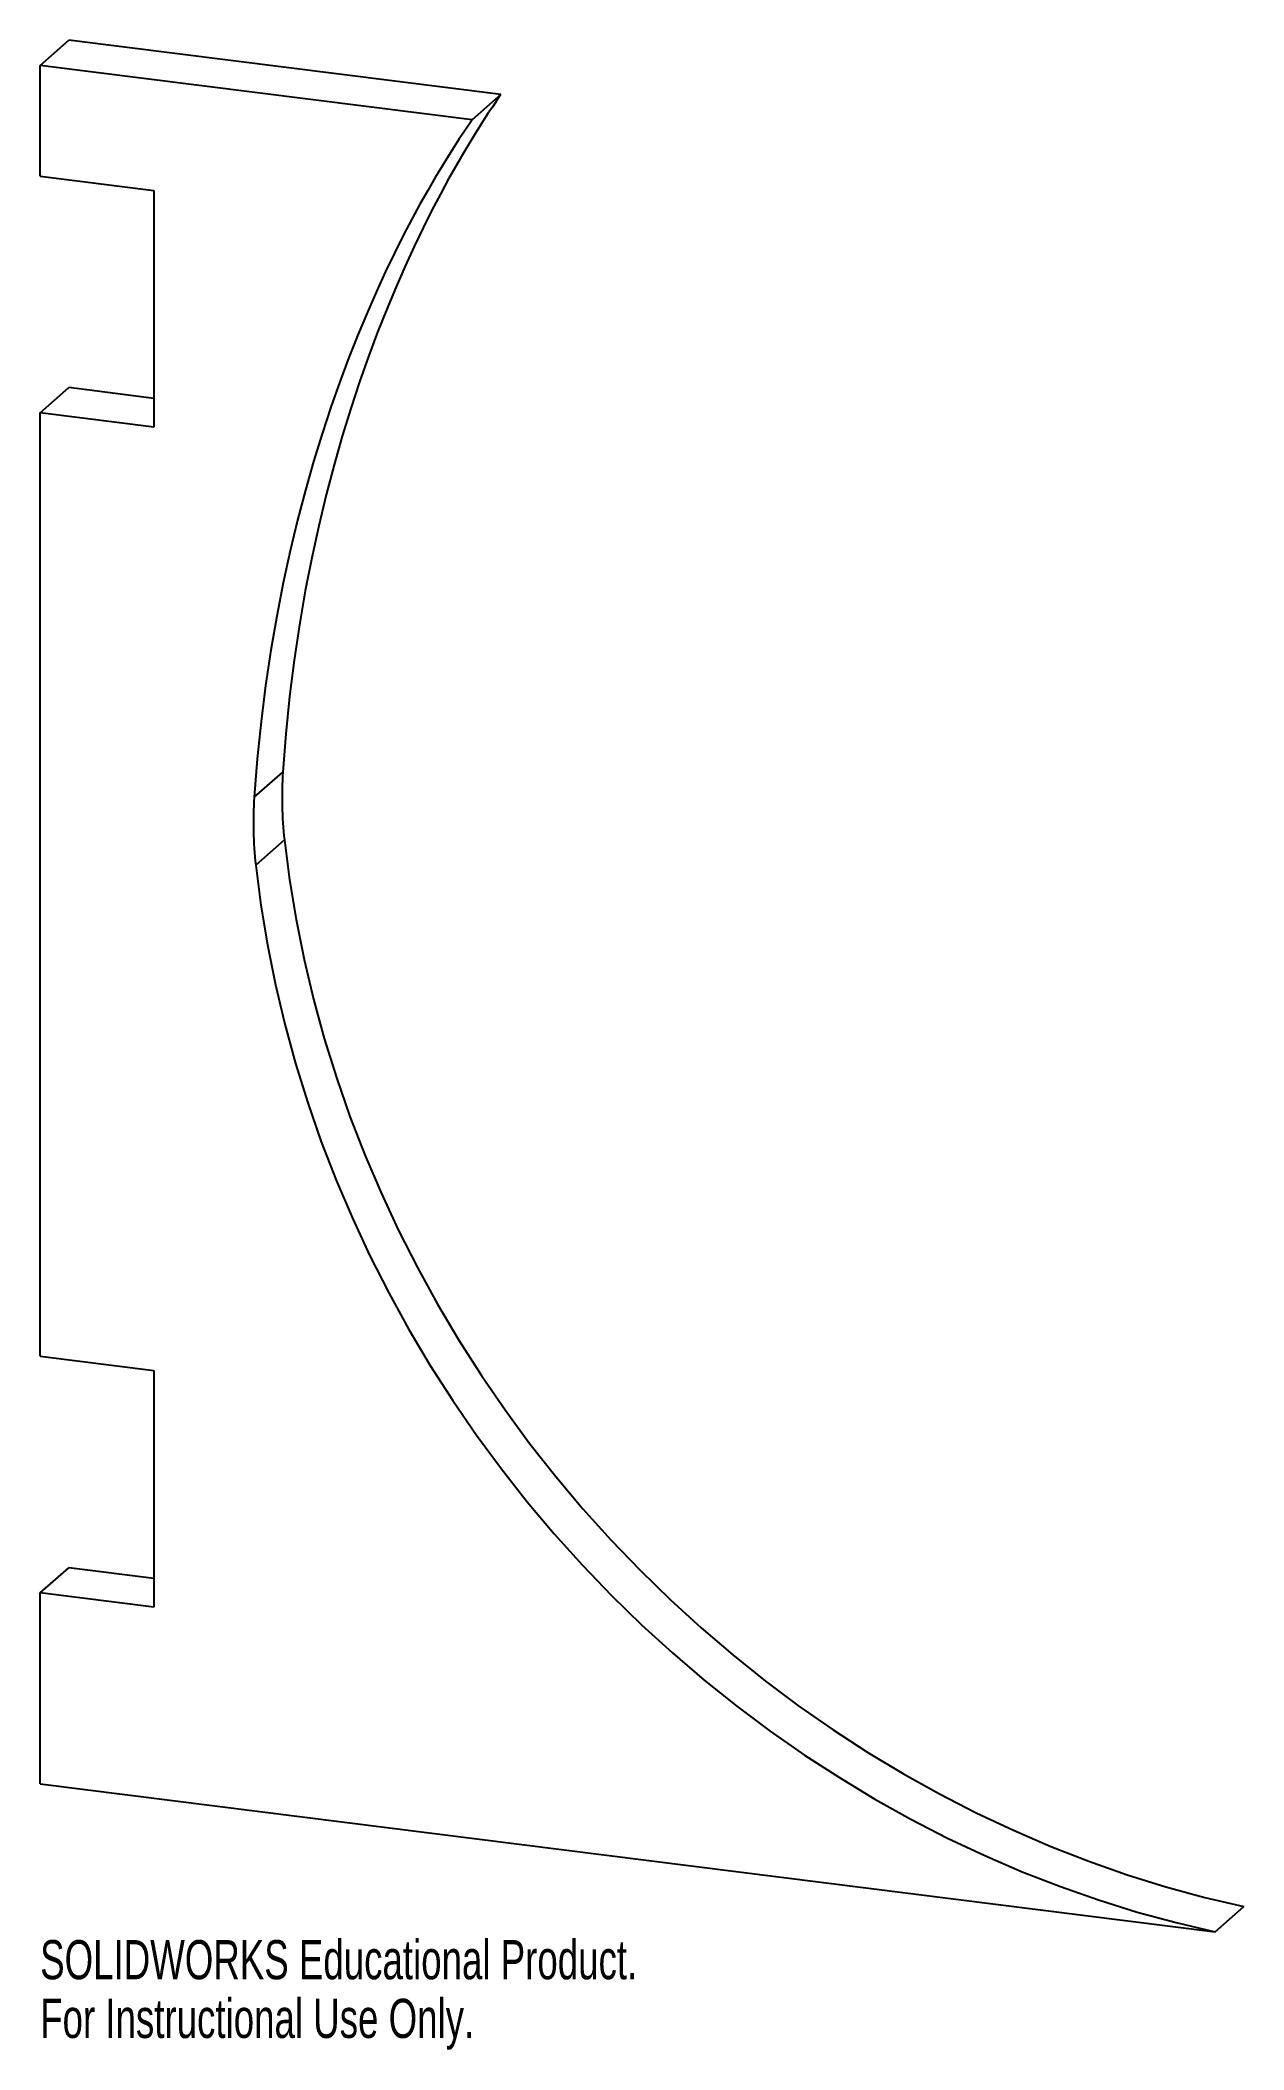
# Paper-space layout '_Dimetric' of a CAD drawing. Header units: millimetres. Extents: x -83 to 65, y -132 to 116.
import ezdxf

# ---------------------------------------------------------------- set-up
doc = ezdxf.new("R2010")
doc.units = ezdxf.units.MM
doc.styles.add('SLDTEXTSTYLE0', font='TXT', dxfattribs={"width": 0.7})

psp = doc.layouts.new('_Dimetric')

# ---------------------------------------------------------------- linework, layer by layer
at = {"color": 7, "linetype": 'Continuous', "lineweight": 25}
for p, q in [((-83.05, 112.97), (-79.51, 116.08)), ((-26.19, 109.37), (-79.51, 116.08)), ((-83.05, 99.29), (-83.05, 112.97)), ((-29.73, 106.25), (-83.05, 112.97)), ((-26.19, 109.37), (-29.73, 106.25)), ((-83.05, 99.29), (-69.01, 97.53)), ((-69.01, 97.53), (-69.01, 68.3)), ((-83.05, 70.07), (-79.51, 73.19)), ((-69.01, 71.86), (-79.51, 73.19)), ((-83.05, -46.37), (-83.05, 70.07)), ((-69.01, 68.3), (-83.05, 70.07)), ((-56.63, 22.62), (-53.1, 25.73)), ((-52.91, 17.36), (-56.44, 14.24)), ((-83.05, -46.37), (-69.01, -48.14)), ((-69.01, -48.14), (-69.01, -77.36)), ((-83.05, -75.6), (-79.51, -72.48)), ((-69.01, -73.8), (-79.51, -72.48)), ((-83.05, -99.17), (-83.05, -75.6)), ((-69.01, -77.36), (-83.05, -75.6)), ((-83.05, -99.17), (61.94, -117.43)), ((61.94, -117.43), (65.48, -114.32))]:
    psp.add_line(p, q, dxfattribs=at)
at = {"color": 7, "linetype": 'Continuous', "lineweight": 25, "flags": 128}
for points in [[(-52.91, 17.36), (-52.28, 12.43), (-51.47, 7.52), (-50.49, 2.61), (-49.33, -2.28), (-48, -7.14), (-46.5, -11.98), (-44.83, -16.77), (-42.99, -21.52), (-40.98, -26.22), (-38.82, -30.87), (-36.5, -35.44), (-34.02, -39.95), (-31.38, -44.39), (-28.6, -48.74), (-25.68, -53), (-22.61, -57.17), (-19.41, -61.24), (-16.07, -65.2), (-12.61, -69.05), (-9.02, -72.79), (-5.31, -76.4), (-1.5, -79.89), (2.43, -83.25), (6.46, -86.47), (10.58, -89.56), (14.8, -92.5), (19.1, -95.29), (23.48, -97.93), (27.94, -100.41), (32.46, -102.73), (37.04, -104.9), (41.68, -106.89), (46.37, -108.72), (51.1, -110.38), (55.87, -111.87), (60.66, -113.18), (65.48, -114.32)], [(-56.44, 14.24), (-55.81, 9.32), (-55.01, 4.4), (-54.02, -0.51), (-52.87, -5.4), (-51.54, -10.26), (-50.03, -15.09), (-48.36, -19.89), (-46.52, -24.64), (-44.52, -29.34), (-42.36, -33.98), (-40.03, -38.56), (-37.55, -43.07), (-34.92, -47.5), (-32.14, -51.85), (-29.21, -56.12), (-26.14, -60.28), (-22.94, -64.35), (-19.61, -68.32), (-16.14, -72.17), (-12.55, -75.91), (-8.85, -79.52), (-5.03, -83.01), (-1.11, -86.37), (2.92, -89.59), (7.05, -92.67), (11.26, -95.61), (15.57, -98.4), (19.95, -101.04), (24.4, -103.53), (28.92, -105.85), (33.51, -108.01), (38.15, -110.01), (42.84, -111.84), (47.57, -113.5), (52.33, -114.99), (57.13, -116.3), (61.94, -117.43)]]:
    psp.add_lwpolyline(points, dxfattribs=at)
at = {"color": 7, "linetype": 'Continuous', "lineweight": 25}
for centre in [(-5.28, 22.63), (-8.82, 19.51)]:
    psp.add_arc(centre, 47.92, 176.2815, 186.3132, dxfattribs=at)
for points in [[(-26.19, 109.37), (-28.22, 106.37), (-49.72, 76.91), (-53.1, 25.73)], [(-29.73, 106.25), (-31.76, 103.25), (-53.26, 73.79), (-56.63, 22.62)]]:
    psp.add_open_spline(points, degree=3, dxfattribs=at)

# ---------------------------------------------------------------- texts
at = {"color": 7, "linetype": 'Continuous', "char_height": 4.8336, "attachment_point": 1, "style": 'SLDTEXTSTYLE0'}
for s, insert in [('SOLIDWORKS Educational Product.', (-83.05, -118.45)), ('For Instructional Use Only.', (-83.05, -125.7))]:
    psp.add_mtext(s, dxfattribs=dict(at, insert=insert))

doc.saveas('drawing.dxf')
